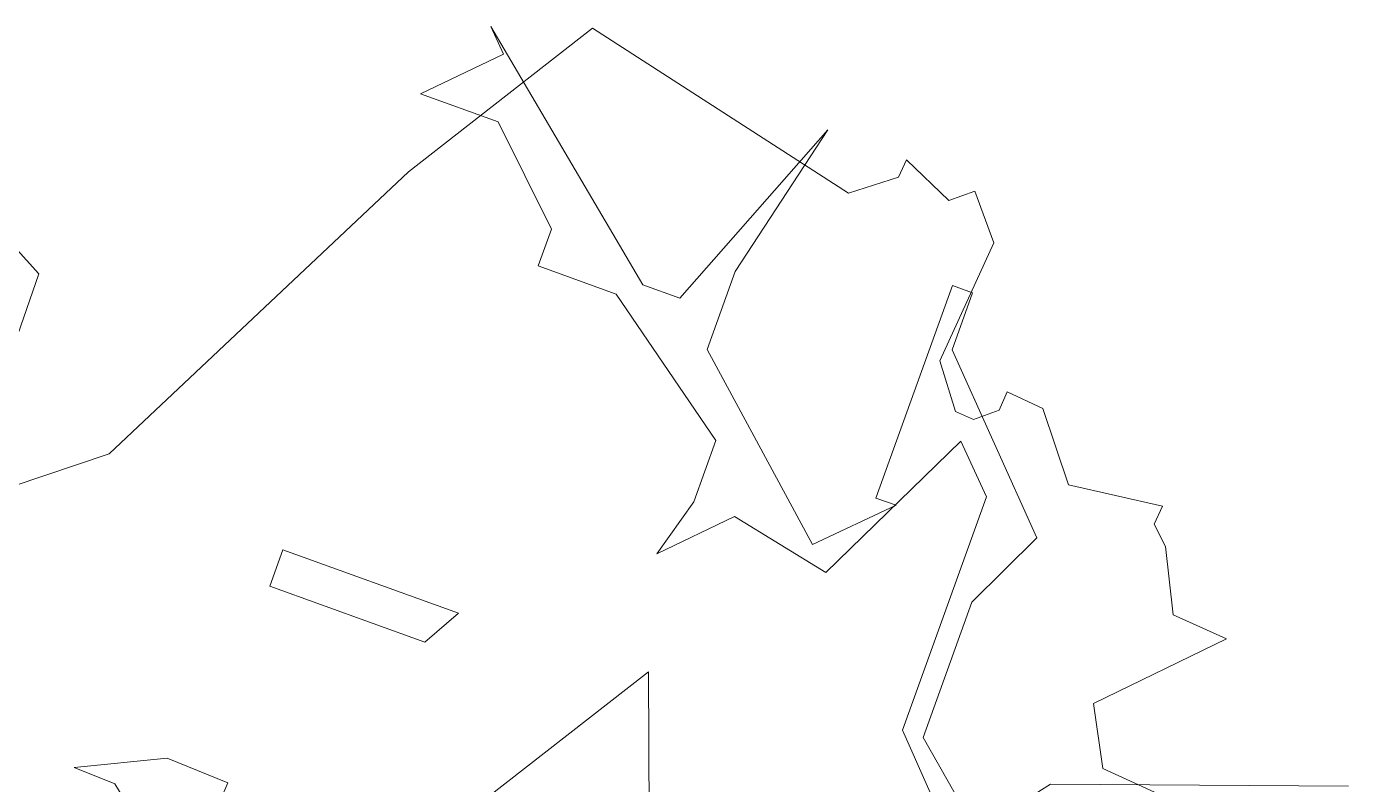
# Model space of a CAD drawing. Header units: metres. Extents: x -71 to 881, y -503 to 661.
# Drawn here: x 234.032 to 235.31, y 564.469 to 565.201 of the extents above; entities that cross this region are included whole.
import ezdxf

# ---------------------------------------------------------------- set-up
doc = ezdxf.new("R2010")
doc.units = ezdxf.units.M
doc.layers.add('ARBRE', color=100, linetype='Continuous', lineweight=13, true_color=0x00ff3f)

# ---------------------------------------------------------------- blocks, each defined once
blk = doc.blocks.new('WMF2', base_point=(0, 0.015))
at = {"color": 251, "lineweight": 0, "true_color": 0x636466}
for points in [[(81.232, -212.638), (86.445, -202.372), (92.403, -197.641)], [(54.116, -203.263), (57.285, -203.526), (58.146, -205.147), (55.255, -208.111), (56.89, -208.242), (57.737, -209.965), (58.248, -210.447), (58.204, -211.002), (60.877, -210.666), (62.278, -212.433), (63.374, -212.535), (63.417, -211.98), (64.002, -211.484), (64.556, -211.528), (65.447, -212.711), (65.141, -216.332), (66.133, -217.515), (66.732, -217.018), (68.236, -217.69), (68.28, -217.15), (69.448, -216.259), (77.757, -218.172), (81.232, -212.638), (81.232, -212.638)], [(50.641, -205.395), (58.511, -202.62), (66.659, -192.165), (70.164, -201.759), (80.619, -185.185)], [(89.701, -182.426), (90.008, -206.446), (97.85, -210.622)], [(80.926, -191.946), (83.16, -193.742), (84.386, -193.786), (82.021, -194.91), (80.195, -194.837), (80.225, -194.224)], [(62.921, -202.635), (62.921, -209.571), (64.133, -210.798), (66.44, -206.052), (69.375, -206.665), (71.069, -204.942), (70.587, -206.665), (70.587, -208.491), (74.603, -211.396), (76.925, -211.396), (76.925, -212.492), (79.348, -214.813), (81.656, -214.813), (79.845, -216.639), (80.444, -217.252), (73.989, -211.893), (72.894, -211.893), (70.587, -217.734), (71.682, -213.119), (71.682, -210.798), (67.053, -206.665), (65.228, -208.491), (65.827, -208.491), (65.827, -214.813), (65.228, -214.813), (65.228, -213.119), (61.213, -208.972), (62.308, -206.665), (62.308, -202.635), (58.891, -199.715)], [(60.599, -200.211), (62.921, -202.635), (62.921, -202.635)], [(80.955, -201.496), (75.727, -201.496), (76.34, -200.416), (80.955, -200.416), (80.955, -201.496), (80.955, -201.496)]]:
    blk.add_lwpolyline(points, dxfattribs=at)

msp = doc.modelspace()

# ---------------------------------------------------------------- block references
at = {"layer": 'ARBRE', "color": 251, "lineweight": 5, "true_color": 0x636466, "xscale": 0.03451886634015593, "yscale": 0.03451886634015593, "zscale": 0.03451886634015593, "rotation": 160.1685466476646}
msp.add_blockref('WMF2', (234.5486, 557.2044), dxfattribs=at)

doc.saveas('drawing.dxf')
